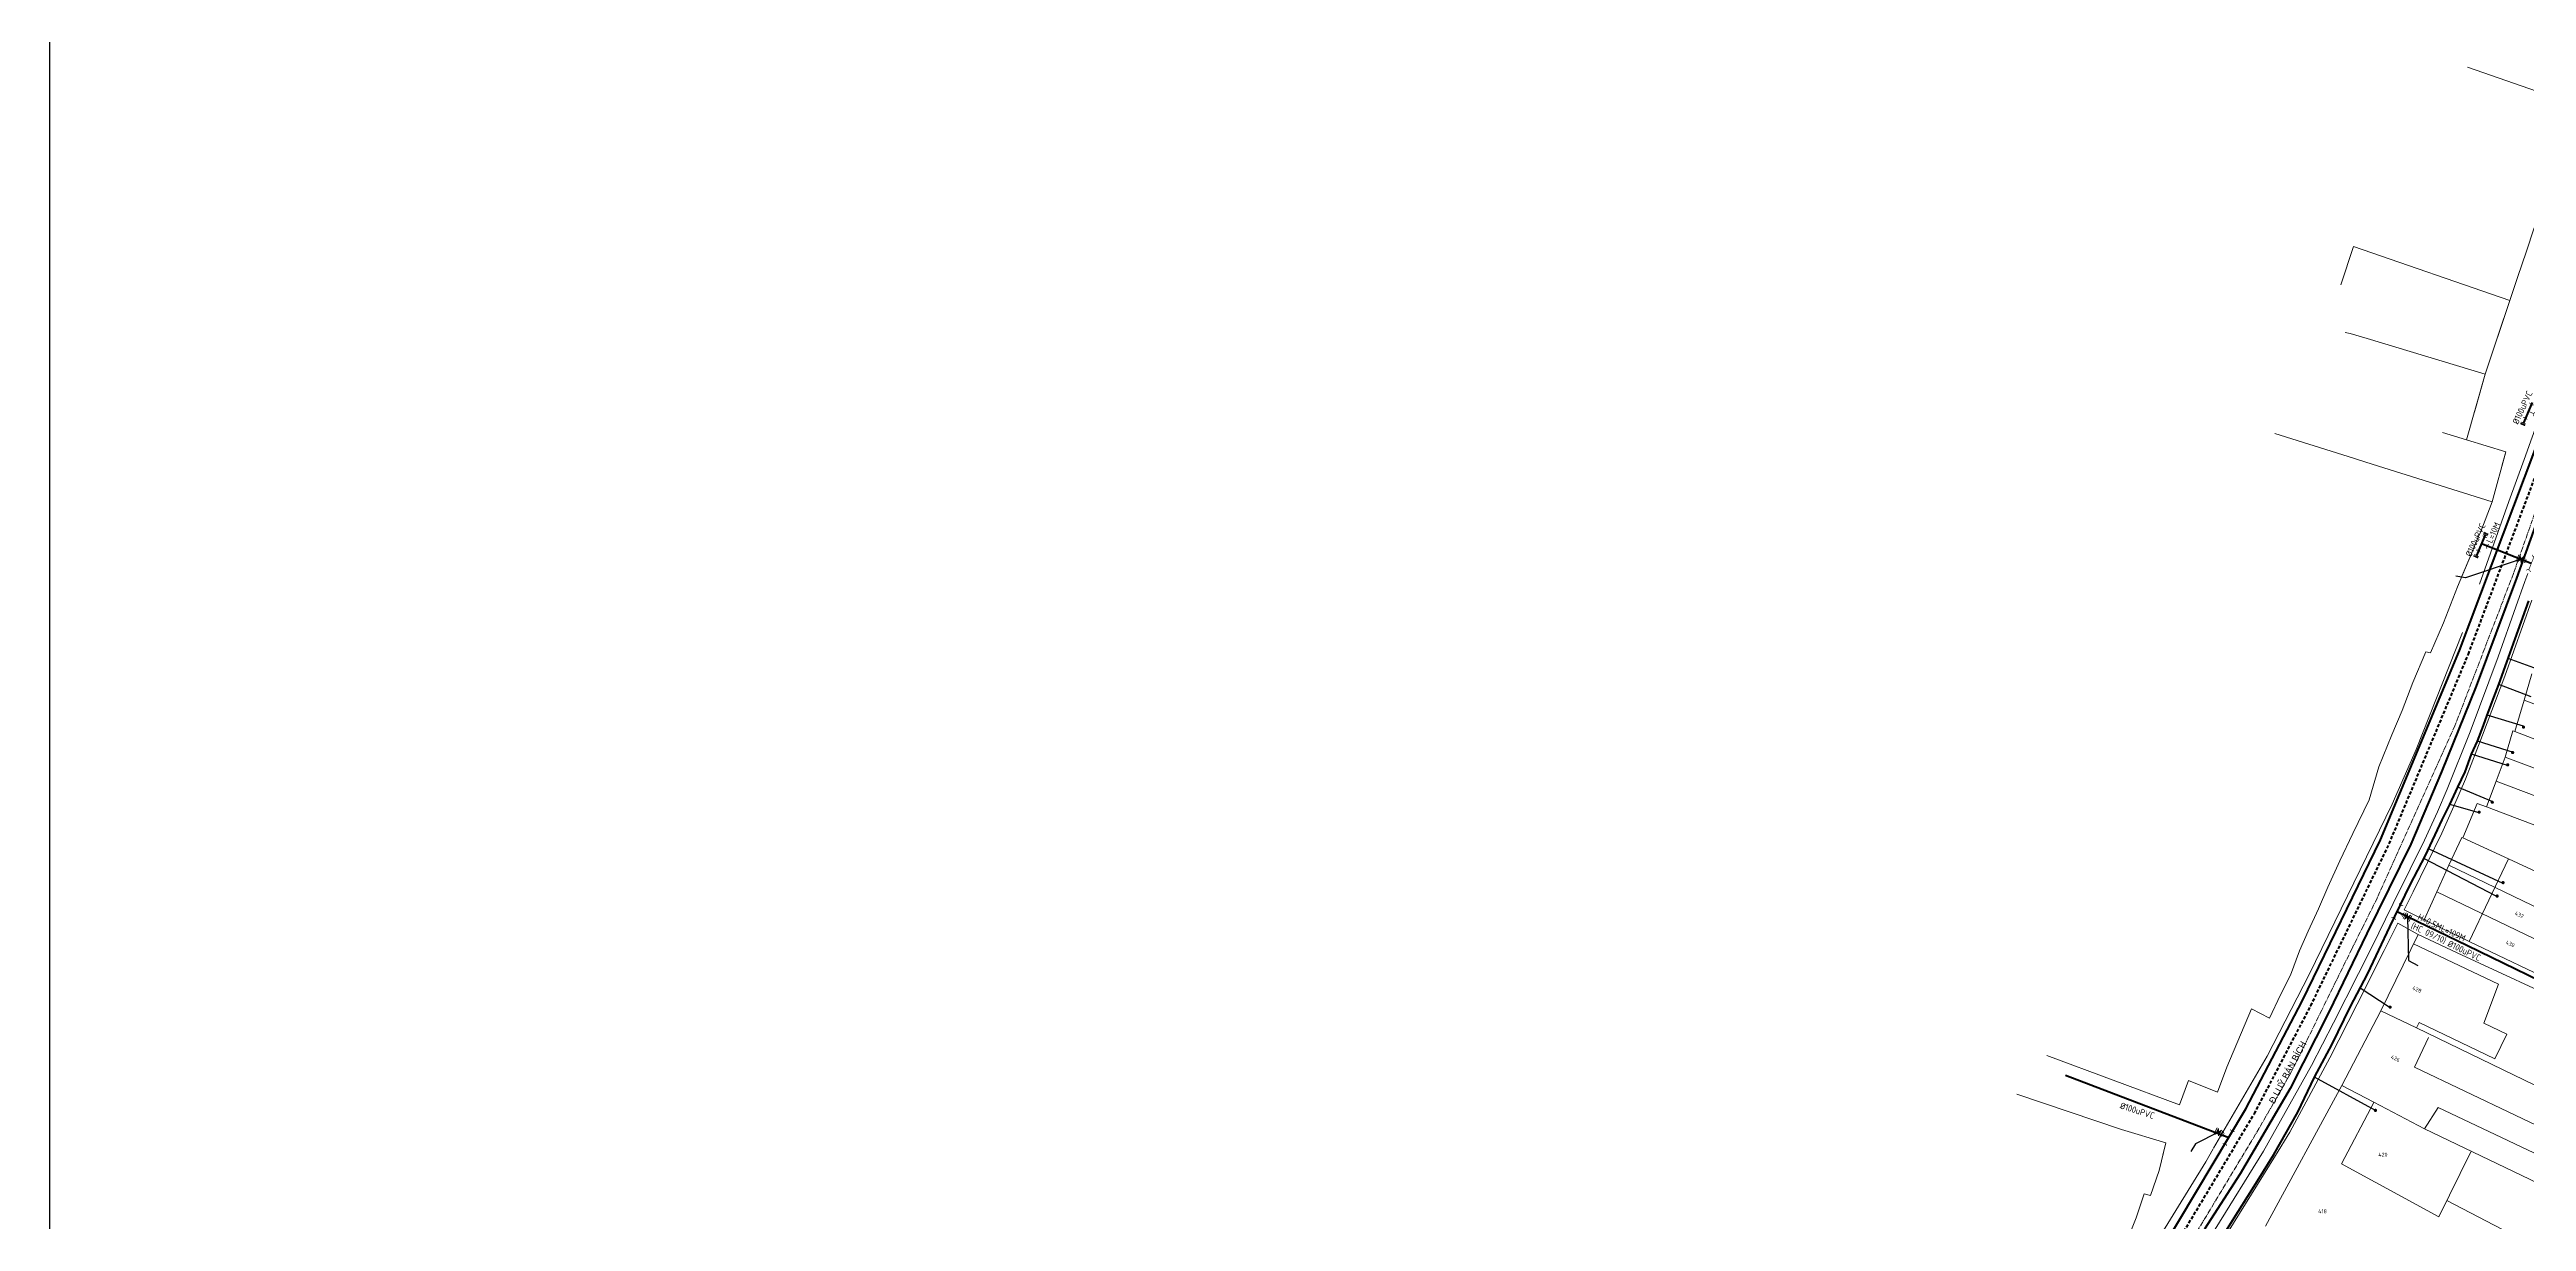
# Model space of a CAD drawing. Header units: inches. Extents: x 595615 to 1194060, y 1190840 to 2385448.
# Drawn here: x 596228.9 to 596611.3, y 1192003.6 to 1192184.5 of the extents above; entities that cross this region are included whole.
import ezdxf
from ezdxf.enums import TextEntityAlignment as Align

# ---------------------------------------------------------------- set-up
doc = ezdxf.new("R2010")
doc.units = ezdxf.units.IN
doc.header["$MEASUREMENT"] = 0
doc.linetypes.add('CENTER2', pattern=[1.125, 0.75, -0.125, 0.125, -0.125])
doc.linetypes.add('DASHED', pattern=[0.75, 0.5, -0.25])
doc.layers.get('Defpoints').update_dxf_attribs({"color": 1})
for name, color, linetype, lineweight in [('Chitiet', 4, 'Continuous', 9), ('DN 100 uPVC', 4, 'Continuous', 50), ('DN 25 PE', 40, 'Continuous', 30), ('DOSAU', 2, 'Continuous', 20), ('NAM-CDAI', 220, 'Continuous', 25), ('Nen tim duong', 9, 'CENTER2', 0), ('Nen_HTHANH-TP', 9, 'Continuous', 0), ('Nen_PHUTHANH-TP', 8, 'Continuous', 5), ('Nen_SN-HTHANH-TP_new', 7, 'Continuous', 0), ('ONG BTCT', 61, 'DASHED', 100), ('ONG CAP 2 (DADT)', 140, 'Continuous', 70), ('ONG CAP 3 (DADT)', 221, 'Continuous', 50), ('ONGCAP2', 5, 'Continuous', 20), ('Te', 4, 'Continuous', 15), ('TEXT PIPE', 3, 'Continuous', 25), ('Text_GiaoThong', 142, 'Continuous', 0), ('TLK 15', 220, 'Continuous', 20), ('VAN', 7, 'Continuous', 20)]:
    doc.layers.add(name, color=color, linetype=linetype, lineweight=lineweight)
doc.layers.add('ki hieu van', color=170, linetype='Continuous')
doc.styles.add('Giao Thong', font='VAPTIMN_0.TTF', dxfattribs={"height": 1})
doc.styles.add('Sonha_QTB', font='isocp.shx', dxfattribs={"height": 0.6, "bigfont": 'bigfont.shx'})
doc.styles.add('text', font='isocp2.shx')
doc.styles.add('VNI-HC', font='VHELVCN_0.TTF')
doc.dimstyles.new('DUONG KICH THUOC', dxfattribs={"dimtxt": 1, "dimasz": 0.7, "dimexe": 0.5, "dimexo": 0.3, "dimgap": 0.2, "dimtad": 1, "dimzin": 0, "dimdsep": 46, "dimtxsty": 'VNI-HC', "dimblk": 'ARCHTICK', "dimcen": 0.09, "dimdle": 0.5, "dimclrd": 256, "dimclre": 256, "dimclrt": 256, "dimadec": 0, "dimazin": 0, "dimtfac": 1, "dimtofl": 0, "dimtmove": 0, "dimatfit": 3, "dimfxl": 1, "dimtolj": 1, "dimtzin": 0, "dimlwd": -1, "dimlwe": -1, "dimarcsym": 0})

# ---------------------------------------------------------------- blocks, each defined once
blk = doc.blocks.new('TLK 15')
at = {"layer": 'TLK 15', "linetype": 'Continuous', "const_width": 0.25}
blk.add_lwpolyline([(-0.125, 0, 1), (0.125, 0, 1)], format="xyb", close=True, dxfattribs=at)
blk = doc.blocks.new('VAN')
at = {"layer": 'VAN'}
h = blk.add_hatch(color=256, dxfattribs=at)
h.paths.add_polyline_path([(0.21, -0.5), (0.49, 0), (0.21, 0.5)])
h.paths.add_polyline_path([(0.77, 0.5), (0.49, 0), (0.77, -0.5)])
at = {"layer": 'VAN', "ltscale": 100}
for p, q in [((0, 0.5), (0, -0.5)), ((0.77, -0.5), (0.21, 0.5)), ((0.21, -0.5), (0.77, 0.5)), ((0.21, 0.5), (0.21, -0.5)), ((0.77, 0.5), (0.77, -0.5)), ((0.98, 0.5), (0.98, -0.5))]:
    blk.add_line(p, q, dxfattribs=at)
blk = doc.blocks.new('TE+VAN')
at = {"layer": 'Chitiet', "ltscale": 100, "const_width": 0.1}
for points in [[(-0.35, 1.28, 0.571257), (0.35, 1.28)], [(1.1, 0.35, 0.571257), (1.1, -0.35)], [(0.35, -1.28, 0.571257), (-0.35, -1.28)]]:
    blk.add_lwpolyline(points, format="xyb", dxfattribs=at)
for points in [[(0, -1.08), (0, 1.08)], [(0.9, 0), (0, 0)]]:
    blk.add_lwpolyline(points, dxfattribs=at)
at = {"layer": 'VAN'}
blk.add_blockref('VAN', (1.3, 0), dxfattribs=at)
blk = doc.blocks.new('_ArchTick')
at = {"color": 0, "linetype": 'ByBlock', "const_width": 0.15}
blk.add_lwpolyline([(-0.5, -0.5), (0.5, 0.5)], dxfattribs=at)
blk = doc.blocks.new('TE1')
at = {"layer": 'Chitiet', "ltscale": 100, "const_width": 0.1}
for points in [[(-0.35, 1.28, 0.571257), (0.35, 1.28)], [(1.1, 0.35, 0.571257), (1.1, -0.35)], [(0.35, -1.28, 0.571257), (-0.35, -1.28)]]:
    blk.add_lwpolyline(points, format="xyb", dxfattribs=at)
for points in [[(0, -1.08), (0, 1.08)], [(0.9, 0), (0, 0)]]:
    blk.add_lwpolyline(points, dxfattribs=at)
blk = doc.blocks.new('BIT')
at = {"layer": 'Chitiet', "ltscale": 100}
for p, q in [((0.35, 0), (-0.35, 0)), ((-0.3, -0.16), (-0.35, -0.21)), ((0.35, -0.16), (-0.35, -0.16)), ((-0.18, -0.16), (-0.34, -0.33)), ((-0.06, -0.16), (-0.22, -0.33)), ((0.07, -0.16), (-0.09, -0.33)), ((0.19, -0.16), (0.03, -0.33)), ((0.32, -0.16), (0.15, -0.33)), ((0.35, -0.25), (0.28, -0.33))]:
    blk.add_line(p, q, dxfattribs=at)

msp = doc.modelspace()

# ---------------------------------------------------------------- linework, layer by layer
at = {"layer": 'Defpoints'}
msp.add_lwpolyline([(597361.233, 1191640.651), (597361.233, 1192441.604), (596228.852, 1192441.604), (596228.852, 1191640.651)], close=True, dxfattribs=at)
at = {"layer": 'DN 100 uPVC'}
for points in [[(596612.169, 1192130.052), (596610.812, 1192126.891)], [(596604.922, 1192109.609), (596603.565, 1192106.448)], [(596612.037, 1192105.215), (596604.34, 1192108.252)], [(596591.345, 1192051.466), (596602.158, 1192046.24), (596618.907, 1192038.098), (596641.926, 1192027.998), (596643.877, 1192028.277), (596650.854, 1192041.414), (596656.677, 1192059.748), (596655.59, 1192061.066), (596657.311, 1192066.496), (596644.414, 1192071.456)], [(596565.312, 1192016.562), (596540.138, 1192026.142)]]:
    msp.add_lwpolyline(points, dxfattribs=at)
at = {"layer": 'DN 25 PE'}
for p, q in [((596613.58, 1192088.694), (596608.467, 1192090.516)), ((596612.021, 1192084.609), (596607.023, 1192086.533)), ((596610.821, 1192080.065), (596605.236, 1192081.805)), ((596608.382, 1192073.997), (596602.818, 1192075.769)), ((596609.277, 1192076.015), (596603.702, 1192077.757)), ((596603.99, 1192066.685), (596599.445, 1192068.015)), ((596606.004, 1192068.474), (596600.665, 1192070.66)), ((596606.633, 1192053.862), (596595.447, 1192059.651)), ((596607.672, 1192055.807), (596596.182, 1192061.172)), ((596590.108, 1192036.712), (596585.614, 1192039.646)), ((596587.968, 1192020.779), (596578.575, 1192025.892))]:
    msp.add_line(p, q, dxfattribs=at)
at = {"layer": 'Nen tim duong'}
for p, q in [((596613.339, 1192115.138), (596609.285, 1192103.659)), ((596609.285, 1192103.659), (596600.227, 1192080.128)), ((596600.227, 1192080.128), (596588.238, 1192053.538)), ((596588.238, 1192053.538), (596586.102, 1192049.276)), ((596586.102, 1192049.276), (596584.355, 1192045.765)), ((596584.355, 1192045.765), (596579.682, 1192036.261)), ((596579.682, 1192036.261), (596575.02, 1192026.757)), ((596575.02, 1192026.757), (596570.037, 1192018.043)), ((596570.037, 1192018.043), (596560.31, 1192001.896))]:
    msp.add_line(p, q, dxfattribs=at)
at = {"layer": 'Nen_HTHANH-TP', "linetype": 'Continuous'}
for p, q in [((596612.121, 1192099.527), (596607.941, 1192087.794)), ((596607.941, 1192087.794), (596604.508, 1192078.711)), ((596612.14, 1192088.167), (596610.934, 1192084.086)), ((596610.934, 1192084.086), (596609.468, 1192079.245)), ((596622.307, 1192079.736), (596610.934, 1192084.086)), ((596604.508, 1192078.711), (596601.893, 1192071.889)), ((596609.167, 1192079.365), (596608.011, 1192075.324)), ((596609.468, 1192079.245), (596609.167, 1192079.365)), ((596634.195, 1192069.835), (596609.468, 1192079.245)), ((596608.011, 1192075.324), (596606.614, 1192071.573)), ((596636.109, 1192064.727), (596608.011, 1192075.324)), ((596601.893, 1192071.889), (596600.057, 1192067.738)), ((596606.614, 1192071.573), (596605.137, 1192067.642)), ((596634.672, 1192060.966), (596606.614, 1192071.573)), ((596600.057, 1192067.738), (596598.22, 1192063.586)), ((596603.667, 1192068.161), (596601.441, 1192062.859)), ((596605.137, 1192067.642), (596603.667, 1192068.161)), ((596605.137, 1192067.642), (596609.868, 1192065.836)), ((596598.22, 1192063.586), (596593.778, 1192054.523)), ((596633.126, 1192056.994), (596609.868, 1192065.836)), ((596601.311, 1192062.909), (596599.294, 1192058.617)), ((596601.441, 1192062.859), (596601.311, 1192062.909)), ((596601.441, 1192062.859), (596608.493, 1192059.595)), ((596608.493, 1192059.595), (596602.464, 1192046.87)), ((596608.493, 1192059.595), (596623.089, 1192052.856)), ((596599.294, 1192058.617), (596597.468, 1192054.496)), ((596599.294, 1192058.617), (596623.314, 1192047.056)), ((596593.778, 1192054.523), (596592.408, 1192051.728)), ((596597.438, 1192054.506), (596595.501, 1192050.184)), ((596597.438, 1192054.506), (596597.468, 1192054.496)), ((596597.468, 1192054.496), (596621.327, 1192043.005)), ((596591.404, 1192049.681), (596589.335, 1192045.459)), ((596595.501, 1192050.184), (596602.464, 1192046.87)), ((596589.335, 1192045.459), (596585.132, 1192037.176)), ((596594.553, 1192047.943), (596588.812, 1192036.159)), ((596606.949, 1192040.263), (596593.854, 1192046.503)), ((596594.553, 1192047.943), (596600.585, 1192045.098)), ((596644.502, 1192024.704), (596600.585, 1192045.098)), ((596602.464, 1192046.87), (596616.879, 1192039.941)), ((596585.132, 1192037.176), (596580.938, 1192028.882)), ((596604.694, 1192034.241), (596606.949, 1192040.263)), ((596588.812, 1192036.159), (596582.772, 1192024.604)), ((596588.812, 1192036.159), (596594.294, 1192033.503)), ((596594.294, 1192033.503), (596594.704, 1192034.353)), ((596594.294, 1192033.503), (596627.517, 1192017.42)), ((596594.704, 1192034.353), (596606.388, 1192028.713)), ((596608.255, 1192032.564), (596604.694, 1192034.241)), ((596580.938, 1192028.882), (596574.737, 1192017.437)), ((596596.136, 1192032.015), (596593.979, 1192027.463)), ((596606.388, 1192028.713), (596608.255, 1192032.564)), ((596593.979, 1192027.463), (596617.298, 1192016.322)), ((596582.772, 1192024.604), (596570.999, 1192002.924)), ((596587.744, 1192021.978), (596582.711, 1192012.534)), ((596582.772, 1192024.604), (596587.744, 1192022.028)), ((596587.744, 1192022.028), (596595.567, 1192017.914)), ((596574.737, 1192017.437), (596572.56, 1192013.825)), ((596595.567, 1192017.914), (596597.654, 1192021.226)), ((596595.567, 1192017.914), (596663.063, 1191985.479)), ((596597.654, 1192021.226), (596664.56, 1191989.53)), ((596572.56, 1192013.825), (596563.272, 1191998.888)), ((596597.758, 1192004.346), (596602.72, 1192014.38)), ((596582.711, 1192012.534), (596597.758, 1192004.346)), ((596598.986, 1192006.837), (596609.961, 1192001.146))]:
    msp.add_line(p, q, dxfattribs=at)
at = {"layer": 'Nen_HTHANH-TP'}
for points in [[(596594.553, 1192047.943), (596591.404, 1192049.681)], [(596595.501, 1192050.184), (596592.408, 1192051.728)]]:
    msp.add_lwpolyline(points, dxfattribs=at)
at = {"layer": 'Nen_PHUTHANH-TP'}
for p, q in [((596612.5, 1192156.992), (596611.23, 1192153.252)), ((596609.97, 1192149.482), (596611.23, 1192153.252)), ((596608.7, 1192145.782), (596609.97, 1192149.482)), ((596609.97, 1192149.482), (596608.7, 1192145.782)), ((596608.7, 1192145.782), (596604.92, 1192134.402)), ((596604.92, 1192134.402), (596602.01, 1192124.292)), ((596614.64, 1192131.582), (596610.91, 1192121.232)), ((596602.01, 1192124.292), (596608.1, 1192122.452)), ((596606.01, 1192114.722), (596608.1, 1192122.452)), ((596610.91, 1192121.232), (596608.58, 1192114.782)), ((596608.58, 1192114.782), (596604.05, 1192101.982)), ((596604.25, 1192110.132), (596606.01, 1192114.722)), ((596602.69, 1192106.502), (596603.85, 1192109.252)), ((596603.85, 1192109.252), (596604.25, 1192110.132)), ((596600.64, 1192101.592), (596602.69, 1192106.502)), ((596601.21, 1192102.962), (596602.69, 1192106.502)), ((596598.47, 1192096.042), (596600.64, 1192101.592)), ((596601.42, 1192094.532), (596594.25, 1192076.482)), ((596596.49, 1192091.382), (596598.47, 1192096.042)), ((596593.74, 1192086.832), (596595.76, 1192091.562)), ((596595.76, 1192091.562), (596596.49, 1192091.382)), ((596592.1, 1192082.482), (596593.74, 1192086.832)), ((596590.49, 1192078.762), (596592.1, 1192082.482)), ((596588.51, 1192073.802), (596590.49, 1192078.762)), ((596594.25, 1192076.482), (596590.56, 1192068.032)), ((596587, 1192068.702), (596588.51, 1192073.802)), ((596590.56, 1192068.032), (596577.76, 1192041.732)), ((596584.48, 1192063.502), (596587, 1192068.702)), ((596582.46, 1192059.312), (596584.48, 1192063.502)), ((596580.62, 1192055.222), (596582.46, 1192059.312)), ((596577.57, 1192048.452), (596579.16, 1192051.912)), ((596579.16, 1192051.912), (596580.62, 1192055.222)), ((596576.26, 1192045.382), (596577.57, 1192048.452)), ((596574.87, 1192041.672), (596576.26, 1192045.382)), ((596577.76, 1192041.732), (596571.24, 1192029.162)), ((596573.3, 1192038.602), (596574.87, 1192041.672)), ((596571.59, 1192035.032), (596573.3, 1192038.602)), ((596565.04, 1192027.442), (596568.84, 1192036.452)), ((596568.84, 1192036.452), (596571.59, 1192035.032)), ((596557.69, 1192021.612), (596537.23, 1192029.242)), ((596557.69, 1192021.612), (596537.23, 1192029.242)), ((596571.24, 1192029.162), (596562.99, 1192014.922)), ((596557.69, 1192021.612), (596559.08, 1192025.362)), ((596557.69, 1192021.612), (596559.08, 1192025.362)), ((596559.08, 1192025.362), (596563.6, 1192023.612)), ((596563.6, 1192023.612), (596565.04, 1192027.442)), ((596548.78, 1192017.822), (596532.6, 1192023.272)), ((596555.59, 1192015.742), (596548.78, 1192017.822)), ((596555.59, 1192015.742), (596548.78, 1192017.822)), ((596565.85, 1192019.862), (596562.99, 1192014.922)), ((596555.59, 1192015.742), (596554.56, 1192011.502)), ((596555.59, 1192015.742), (596555.14, 1192013.912)), ((596562.91, 1192014.832), (596561.78, 1192012.852)), ((596561.78, 1192012.852), (596552.09, 1191997.162)), ((596554.56, 1192011.502), (596553.25, 1192007.632)), ((596552.27, 1192007.882), (596551.04, 1192004.162)), ((596553.25, 1192007.632), (596552.27, 1192007.882)), ((596551.04, 1192004.162), (596549.46, 1192000.332))]:
    msp.add_line(p, q, dxfattribs=at)
at = {"layer": 'Nen_PHUTHANH-TP', "invisible_edges": 5}
for points in [[(596602.171, 1192181.794), (596617.61, 1192172.222), (596618.91, 1192176.002)], [(596582.607, 1192148.237), (596604.92, 1192134.402), (596606.882, 1192140.308), (596584.6, 1192154.122)], [(596584.6, 1192154.122), (596606.882, 1192140.308), (596608.7, 1192145.782)], [(596583.28, 1192140.852), (596603.219, 1192128.49), (596603.304, 1192128.787), (596584.07, 1192140.712)], [(596584.07, 1192140.712), (596603.304, 1192128.787), (596603.509, 1192129.499), (596586.713, 1192139.912)], [(596586.713, 1192139.912), (596603.509, 1192129.499), (596604.92, 1192134.402)], [(596572.414, 1192125.273), (596602.69, 1192106.502), (596603.85, 1192109.252), (596583.754, 1192121.712)], [(596598.34, 1192125.402), (596607.382, 1192119.796), (596607.652, 1192120.794), (596602.01, 1192124.292)], [(596583.754, 1192121.712), (596603.85, 1192109.252), (596604.25, 1192110.132), (596587.441, 1192120.554)], [(596602.01, 1192124.292), (596607.652, 1192120.794), (596608.1, 1192122.452)], [(596587.441, 1192120.554), (596604.25, 1192110.132), (596606.01, 1192114.722)]]:
    msp.add_3dface(points, dxfattribs=at)
at = {"layer": 'ONG BTCT'}
msp.add_lwpolyline([(596442.819, 1191827.141), (596442.819, 1191827.141), (596446.397, 1191832.735), (596459.44, 1191852.403), (596476.221, 1191877.64), (596490.55, 1191898.483), (596499.254, 1191912.243), (596509.797, 1191928.784), (596523.976, 1191949.857), (596539.983, 1191973.405), (596553.785, 1191994.369), (596569.273, 1192020.262), (596577.995, 1192036.937), (596590.093, 1192061.928), (596602.325, 1192091.202), (596614.027, 1192122.281)], dxfattribs=at)
at = {"layer": 'ONG CAP 2 (DADT)'}
msp.add_lwpolyline([(596612.639, 1192110.949), (596609.738, 1192102.935), (596603.533, 1192086.273), (596598.149, 1192073.042), (596593.425, 1192061.852), (596586.632, 1192048.105), (596580.75, 1192035.925), (596574.786, 1192024.169), (596567.088, 1192010.996), (596561.59, 1192002.417)], dxfattribs=at)
at = {"layer": 'ONG CAP 3 (DADT)'}
for points in [[(596438.806, 1191824.559), (596439.469, 1191825.084), (596445.148, 1191833.567), (596458.19, 1191853.232), (596474.978, 1191878.48), (596489.297, 1191899.31), (596497.987, 1191913.047), (596508.542, 1191929.606), (596522.734, 1191950.697), (596538.736, 1191974.24), (596552.514, 1191995.167), (596567.963, 1192020.996), (596576.656, 1192037.612), (596588.725, 1192062.545), (596600.931, 1192091.756), (596612.617, 1192122.793)], [(596563.862, 1192000.464), (596566.789, 1192005.171), (596569.734, 1192009.908), (596572.262, 1192013.988), (596575.988, 1192020.506), (596578.575, 1192025.892), (596581.284, 1192031.017), (596584.047, 1192036.725), (596586.817, 1192041.889), (596590.199, 1192049.103), (596593.34, 1192055.579), (596595.701, 1192060.143), (596598.261, 1192065.624), (596599.445, 1192068.015), (596600.665, 1192070.66), (596601.811, 1192073.012), (596602.818, 1192075.769), (596603.702, 1192077.757), (596604.636, 1192080.215), (596605.236, 1192081.805), (596606.254, 1192084.498), (596607.023, 1192086.533), (596608.276, 1192089.978), (596609.553, 1192093.564), (596611.644, 1192099.431)]]:
    msp.add_lwpolyline(points, dxfattribs=at)
at = {"layer": 'ONGCAP2'}
msp.add_lwpolyline([(596563.208, 1192002.416), (596570.71, 1192014.481), (596578.09, 1192027.699), (596581.495, 1192034.304), (596585.352, 1192041.917, -0.0001649), (596585.352, 1192041.918), (596587.451, 1192046.053), (596589.517, 1192050.269), (596590.706, 1192052.694), (596593.314, 1192058.014), (596595.519, 1192062.513), (596597.528, 1192066.877), (596599.064, 1192070.348), (596602.586, 1192079.218), (596606.909, 1192090.8), (596609.662, 1192098.529), (596611.048, 1192102.431, -0.000151), (596611.048, 1192102.431), (596611.475, 1192103.631)], format="xyb", dxfattribs=at)

# ---------------------------------------------------------------- block references
at = {"layer": 'Chitiet', "xscale": -1, "rotation": 335.2689011308652}
for p in [(596610.812, 1192126.891), (596603.565, 1192106.448)]:
    msp.add_blockref('BIT', p, dxfattribs=at)
at = {"layer": 'Chitiet'}
for name, p, rotation in [('BIT', (596604.922, 1192109.609), 158.0365680166754), ('TE+VAN', (596612.037, 1192105.215), 158.4685079687177), ('TE+VAN', (596591.345, 1192051.466), 331.5633989755861), ('TE+VAN', (596565.312, 1192016.562), 151.4815481129008)]:
    msp.add_blockref(name, p, dxfattribs=dict(at, rotation=rotation))
at = {"layer": 'Te', "rotation": 335.5725320862516}
for p in [(596611.587, 1192128.696), (596604.34, 1192108.252)]:
    msp.add_blockref('TE1', p, dxfattribs=at)
at = {"layer": 'TLK 15', "rotation": 359.9999999934133}
for p in [(596610.821, 1192079.94), (596609.152, 1192076.015), (596608.382, 1192074.122), (596606.004, 1192068.349), (596603.99, 1192066.81), (596607.672, 1192055.932), (596606.758, 1192053.862), (596590.233, 1192036.712), (596587.968, 1192020.779)]:
    msp.add_blockref('TLK 15', p, dxfattribs=at)
at = {"layer": 'TLK 15'}
for p in [(596610.821, 1192079.94), (596609.152, 1192076.015), (596608.382, 1192074.122), (596606.004, 1192068.349), (596603.99, 1192066.81), (596607.672, 1192055.932), (596606.758, 1192053.862), (596590.233, 1192036.712), (596587.968, 1192020.779)]:
    msp.add_blockref('TLK 15', p, dxfattribs=at)

# ---------------------------------------------------------------- texts
at = {"layer": 'DOSAU', "style": 'text'}
msp.add_text('H=0,5M', height=1, rotation=333.1466, dxfattribs=at).set_placement((596594.377, 1192050.292))
at = {"layer": 'NAM-CDAI', "style": 'text'}
for s, rotation, p in [('L=10M', 65.68966, (596605.946, 1192108.246)), ('(HC 09/10)', 334.61421, (596593.34, 1192048.925)), ('L=109M', 335.45578, (596597.969, 1192048.485))]:
    msp.add_text(s, height=1, rotation=rotation, dxfattribs=at).set_placement(p)
at = {"layer": 'Nen_SN-HTHANH-TP_new', "style": 'Sonha_QTB'}
for s, rotation, p in [('432', 336.66658, (596610.183, 1192050.981)), ('430', 336.66658, (596608.769, 1192046.489)), ('428', 336.66658, (596594.377, 1192039.441)), ('426', 336.66658, (596591.055, 1192028.796)), ('420', 0.04623, (596589.125, 1192013.934)), ('418', 0.04623, (596579.794, 1192005.199))]:
    msp.add_text(s, height=0.6, rotation=rotation, dxfattribs=at).set_placement(p, align=Align.MIDDLE)
at = {"layer": 'TEXT PIPE', "style": 'text'}
for rotation, p in [(65.16467, (596609.975, 1192126.578)), (65.16467, (596602.728, 1192106.134)), (334.2791, (596599.004, 1192046.167)), (342.09476, (596548.444, 1192021.096))]:
    msp.add_text('%%c100uPVC', height=1, rotation=rotation, dxfattribs=at).set_placement(p)
at = {"layer": 'Text_GiaoThong', "linetype": 'Continuous', "style": 'Giao Thong'}
msp.add_text('Ñ.LUYÕ BAÙN BÍCH', height=1, rotation=61.81789, dxfattribs=at).set_placement((596574.303, 1192026.71), align=Align.MIDDLE)

# ---------------------------------------------------------------- leaders
at = {"layer": 'ki hieu van'}
for points in [[(596610.315, 1192105.832), (596601.868, 1192102.971), (596600.369, 1192103.267)], [(596592.923, 1192050.611), (596593.055, 1192043.896), (596594.518, 1192043.12)], [(596563.734, 1192017.419), (596560.172, 1192015.595), (596559.442, 1192014.416)]]:
    msp.add_leader(points, dimstyle='DUONG KICH THUOC', override={"dimgap": 0.2, "dimtad": 0}, dxfattribs=at)

doc.saveas('drawing.dxf')
